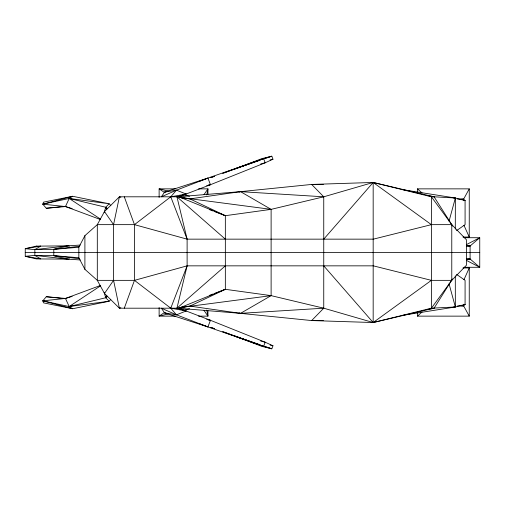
<?xml version="1.0" encoding="UTF-8"?>
<svg xmlns="http://www.w3.org/2000/svg" width="505" height="505" viewBox="0 0 505 505"><rect width="100%" height="100%" fill="white"/><g stroke="black" fill="none" stroke-linecap="round" stroke-linejoin="round"><path stroke-width="0.76" d="M178.688 308.265L240.525 313.352L311.654 320.561L373.17 322.537L373.17 182.463L311.654 184.439L240.525 191.648L178.688 196.735M455.295 229.188L455.358 198.004L403.533 189.842M206.753 194.955L207.94 188.864L198.49 188.864M235.096 336.185L261.842 346.354L271.81 348.791L272.965 345.773L265.201 342.22L210.465 320.296L178.884 308.195L119.401 308.195L113.568 280.351L113.568 224.649L119.401 196.805L178.884 196.805L210.465 184.704L265.201 162.78L272.965 159.226L271.81 156.209L261.842 158.646L235.096 168.815M264.469 346.266L271.81 348.791L263.616 346.335L207.915 326.924L176.46 314.83L161.385 308.195L164.592 312.911L176.46 314.83L186.193 310.96L176.939 308.195L187.115 265.845L187.115 239.155L176.939 196.805L186.193 194.04L176.46 190.17L164.592 192.089L161.385 196.805L176.46 190.17L207.915 178.076L263.616 158.665L271.81 156.209L264.469 158.734M449.04 221.228L455.358 198.004L465.08 200.63L465.08 224.649L456.514 230.665M104.169 212.542L105.703 207.252L109.175 203.78L110.797 205.459M106.397 295.513L105.703 297.748L69.191 306.541L42.811 300.841L46.277 296.738L65.467 298.442L72.152 296.422M100.52 219.561L65.467 206.558L42.811 204.159L43.537 202.139L72.663 196.268L109.175 203.78L69.191 198.459L42.811 204.159L46.277 208.262L65.467 206.558L72.152 208.578M124.293 308.195L134.469 280.351L134.469 224.649L124.293 196.805M167.628 313.542L164.592 312.911L207.915 326.924L210.465 320.296L206.665 319.255M259.33 344.498L235.103 336.166L263.616 346.335L265.201 342.22L260.681 340.995M214.436 211.519L225.344 215.685L271.116 209.36L323.749 196.805L373.17 182.463L431.396 196.805L451.773 224.649L466.399 239.742L466.399 265.258L451.773 280.351L431.396 280.351L373.328 265.845L187.115 265.845L170.759 308.195L176.46 314.83M463.981 279.663L469.252 267.947L462.971 267.947M65.467 206.558L69.191 198.459L72.663 196.268L42.811 204.159M452.467 278.93L434.085 308.195L373.17 322.537L323.749 308.195L271.116 295.64L225.344 289.315L214.436 293.481M120.878 307.709L119.401 308.195L104.484 293.449L97.307 280.351L84.903 269.342L78.837 257.758L78.837 247.242L84.903 235.658L97.307 224.649L104.484 211.551L119.401 196.805L120.878 197.291M417.458 191.976L417.458 188.864L469.252 188.864L463.666 199.052L459.802 199.298M204.026 194.595L207.94 188.864L207.94 194.324M104.484 293.449L113.568 280.351M176.46 190.17L170.759 196.805L134.469 224.649L97.307 224.649L97.307 280.351L134.469 280.351L187.115 265.845M323.749 239.155L373.17 182.463L434.085 196.805L455.358 198.004L453.035 197.865M456.514 274.335L465.08 280.351L465.08 304.37L463.666 305.948L457.467 305.948M110.797 299.541L109.175 301.22L72.663 308.732L43.537 302.861L42.811 300.841L65.467 298.442L100.52 285.439M323.377 184.495L311.654 184.439L323.749 196.805L323.749 308.195L311.654 320.561L323.377 320.505M107.382 296.17L105.703 297.748L109.175 301.22L69.191 306.541L65.467 298.442M417.458 313.024L417.458 316.136L421.991 312.058M176.939 308.195L225.344 265.845M467.276 245.992L470.098 245.992L479.75 237.716L479.75 267.284L464.07 267.284M107.59 296.334L105.703 297.748L104.169 292.458M323.749 265.845L373.17 322.537L431.396 280.351M164.775 312.317L159.125 316.136L159.125 307.558M100.665 285.761L69.191 306.541L72.663 308.732L42.811 300.841M80.308 259.949L67.904 259.153L36.335 258.901L25.25 256.313L25.25 248.687L34.851 249.603L40.684 246.112L67.904 245.847L80.308 245.051M181.434 197.891L189.899 198.888L240.525 191.648L271.116 209.36L271.116 295.64L240.525 313.352L189.899 306.112L181.434 307.109M466.532 244.553L479.75 237.716L464.07 237.716M178.656 196.931L189.899 198.888L225.344 215.685L225.344 289.315L189.899 306.112L178.656 308.069M178.884 308.195L225.344 289.315M209.341 295.425L212.977 294.036M198.522 181.655L207.915 178.076L210.465 184.704L206.665 185.745M210.749 177.621L214.442 176.289M222.56 173.354L234.37 169.087M210.92 177.615L214.631 176.277M223.538 173.076L263.616 158.665L265.201 162.78L260.681 164.005M263.616 158.665L235.103 168.828L259.33 160.502M239.092 192.14L240.525 191.648L323.749 196.805M207.915 178.076L164.592 192.089L167.628 191.458M463.502 304.345L465.08 304.37L455.358 306.996L403.533 315.158M452.467 226.07L451.773 224.649L431.396 224.649L373.328 239.155L187.115 239.155L134.469 224.649M78.837 257.758L53.795 255.656L34.851 255.397L25.25 256.313L40.684 258.888L34.851 255.397L34.851 249.603L53.795 249.344L67.904 245.847L69.419 246.156M373.17 322.537L431.396 308.195L455.358 306.996L455.295 275.812M270.118 159.921L272.965 159.226M168.26 313.914L159.125 316.136L175.658 316.136M182.715 310.392L189.564 308.725M34.851 255.397L67.904 259.153L69.419 258.844M208.161 185.165L210.465 184.704M427.167 309.527L434.085 308.195M186.193 194.04L170.759 196.805L187.115 239.155M179.774 307.621L271.116 295.64M67.904 259.153L53.795 255.656L53.795 249.344L79.462 246.263M466.336 259.444L470.098 259.008L479.75 267.284L466.532 260.447M34.851 249.603L67.904 245.847M46.277 208.262L60.398 206.791M62.753 206.551L65.107 206.305M463.514 304.528L465.08 304.37M53.795 249.344L78.837 247.242M323.749 308.195L240.525 313.352L239.092 312.86M453.035 307.135L455.358 306.996L449.04 283.772M463.502 200.655L465.08 200.63L463.666 199.052L457.467 199.052M466.494 259.059L470.098 259.008L470.098 245.992L466.336 245.556M175.658 188.864L159.125 188.864L159.125 197.442M434.085 196.805L431.396 196.805L431.396 308.195L451.773 280.351L451.773 224.649L434.085 196.805L427.167 195.473M462.971 237.053L469.252 237.053L469.252 188.864M25.25 252.5L479.75 252.5M467.276 259.008L470.098 259.008M198.49 316.136L207.94 316.136L207.94 310.676M417.458 316.136L469.252 316.136L469.252 267.947M466.494 245.941L470.098 245.992M459.802 305.702L463.666 305.948L469.252 316.136M463.514 200.472L465.08 200.63M46.277 296.738L60.398 298.209M62.753 298.449L65.107 298.695M53.795 255.656L79.462 258.737M271.116 209.36L179.774 197.379M186.193 310.96L170.759 308.195L134.469 280.351M208.161 319.835L210.465 320.296M168.26 191.086L159.125 188.864L164.775 192.683M182.715 194.608L189.564 196.275M270.118 345.079L272.965 345.773M210.92 327.385L214.631 328.723M223.538 331.924L263.616 346.335M210.749 327.379L214.442 328.711M222.56 331.646L234.37 335.913M209.341 209.575L212.977 210.964M198.522 323.345L207.915 326.924M178.884 196.805L225.344 215.685M100.665 219.239L69.191 198.459L105.703 207.252L107.59 208.666M373.17 182.463L431.396 224.649M176.939 196.805L225.344 239.155M417.458 188.864L421.991 192.942M107.382 208.83L105.703 207.252L106.397 209.487M104.484 211.551L113.568 224.649M204.026 310.405L207.94 316.136L206.753 310.045M463.981 225.337L469.252 237.053M84.903 235.658L84.903 269.342M36.335 246.099L25.25 248.687L40.684 246.112L36.335 246.099"/></g></svg>
